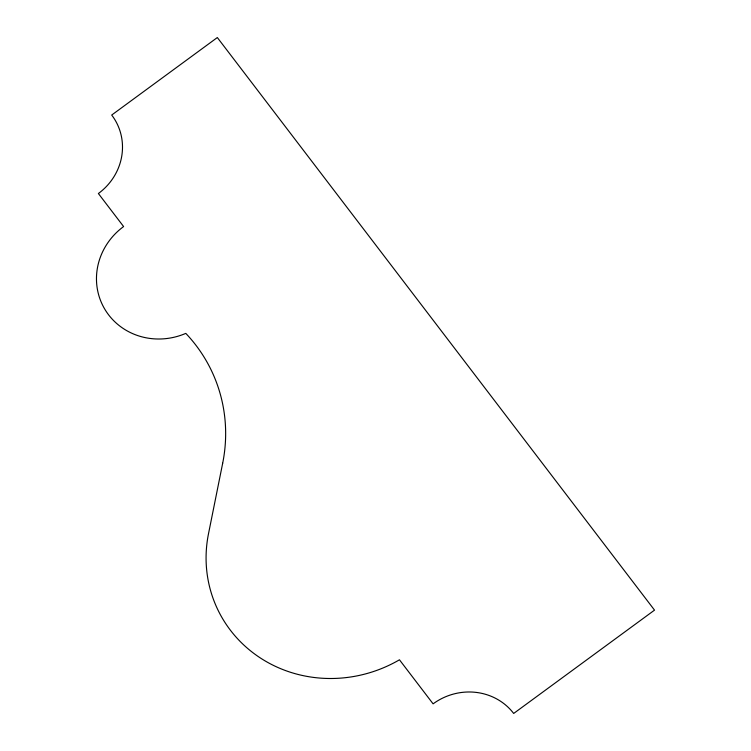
<?xml version="1.0" encoding="UTF-8"?>
<svg xmlns="http://www.w3.org/2000/svg" width="751" height="751" viewBox="0 0 751 751"><rect width="100%" height="100%" fill="white"/><g stroke="black" fill="none" stroke-linecap="round" stroke-linejoin="round"><path stroke-width="1.13" d="M222.681 463.226L208.506 533.698A131.228 124.45 -26.2 0 0 259.762 657.576A131.228 124.45 -26.2 0 0 399.466 659.8L433.102 703.847A58.325 55.311 -26.2 0 1 513.675 713.45L654.525 610.131L217.33 37.55L111.702 115.044A58.325 55.311 -26.2 0 1 98.381 193.523L123.605 226.558A65.619 62.22 -26.2 0 0 104.511 308.717A65.619 62.22 -26.2 0 0 185.797 333.378A160.395 152.106 -26.2 0 1 222.681 463.226"/></g></svg>
